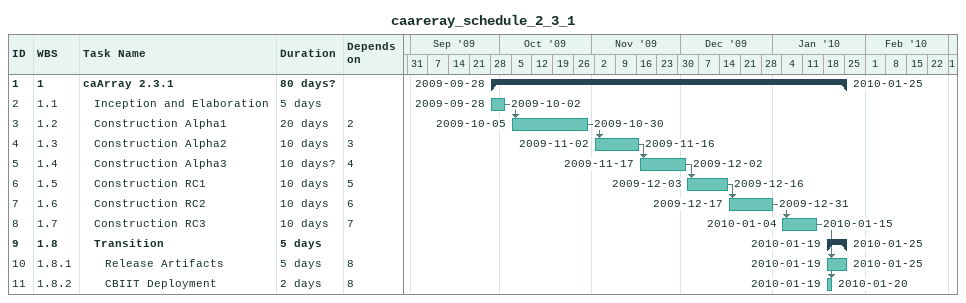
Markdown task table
caareray_schedule_2_3_1

| ID | WBS | Task | Duration | Start | Finish | Predecessors |
|---|---|---|---|---|---|---|
| 1 | 1 | **caArray 2.3.1** | 80d? | 2009-09-28 | 2010-01-25 |  |
| 2 | 1.1 | Inception and Elaboration | 5d | 2009-09-28 | 2009-10-02 |  |
| 3 | 1.2 | Construction Alpha1 | 20d | 2009-10-05 | 2009-10-30 | 2 |
| 4 | 1.3 | Construction Alpha2 | 10d | 2009-11-02 | 2009-11-16 | 3 |
| 5 | 1.4 | Construction Alpha3 | 10d? | 2009-11-17 | 2009-12-02 | 4 |
| 6 | 1.5 | Construction RC1 | 10d | 2009-12-03 | 2009-12-16 | 5 |
| 7 | 1.6 | Construction RC2 | 10d | 2009-12-17 | 2009-12-31 | 6 |
| 8 | 1.7 | Construction RC3 | 10d | 2010-01-04 | 2010-01-15 | 7 |
| 9 | 1.8 | **Transition** | 5d | 2010-01-19 | 2010-01-25 |  |
| 10 | 1.8.1 | Release Artifacts | 5d | 2010-01-19 | 2010-01-25 | 8 |
| 11 | 1.8.2 | CBIIT Deployment | 2d | 2010-01-19 | 2010-01-20 | 8 |
